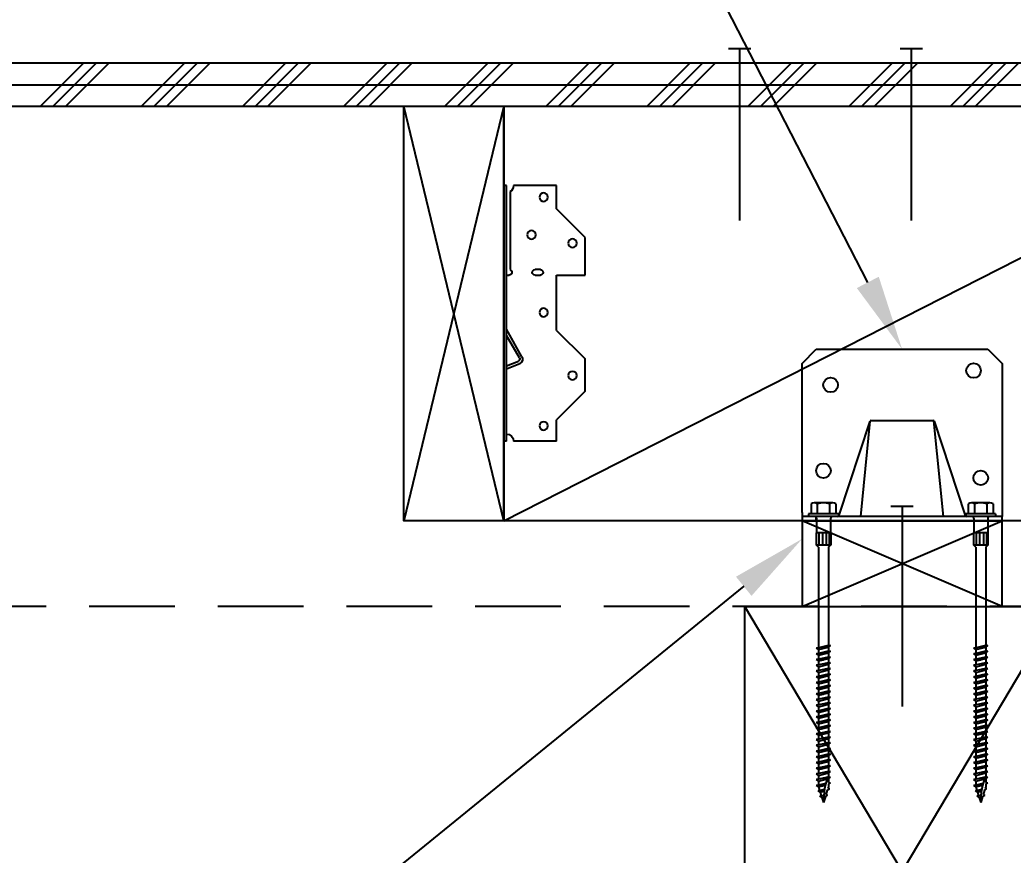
# Model space of a CAD drawing. Header units: inches. Extents: x -2661 to 42767, y -1222 to 9099.
# Drawn here: x -1118.01 to -1100.64, y 3758.13 to 3772.74 of the extents above; entities that cross this region are included whole.
import ezdxf
from ezdxf import colors
from ezdxf.entities.mleader import LeaderData, LeaderLine
from ezdxf.math import Vec2, Vec3

# ---------------------------------------------------------------- set-up
doc = ezdxf.new("R2010")
doc.units = ezdxf.units.IN
doc.header["$LTSCALE"] = 12
doc.header["$MEASUREMENT"] = 0
doc.linetypes.add('HIDDEN2', pattern=[0.1875, 0.125, -0.0625])
doc.layers.get('0').update_dxf_attribs({"linetype": 'CONTINUOUS'})
for name, color, linetype in [('S-ANNO-NOTE', 4, 'CONTINUOUS'), ('S-ARCH-FINISHES', 1, 'HIDDEN2'), ('S-FASTENERS', 2, 'CONTINUOUS'), ('S-NAIL', 2, 'CONTINUOUS'), ('S-SIMPSON', 2, 'CONTINUOUS'), ('S-WOOD', 3, 'CONTINUOUS')]:
    doc.layers.add(name, color=color, linetype=linetype)
doc.styles.add('Arial', font='arial.ttf', dxfattribs={"width": 0.85})

# ---------------------------------------------------------------- blocks, each defined once
blk = doc.blocks.new('*U1366')
at = {"color": 0}
blk.add_line((0, 7.25), (14.25, 0), dxfattribs=at)
blk.add_lwpolyline([(0, 7.25), (0, 0), (14.25, 0), (14.25, 7.25)], close=True)
blk = doc.blocks.new('*U1142')
blk.add_lwpolyline([(5.5, -9.25), (0, -9.25), (0, 0), (5.5, 0)], close=True)
at = {"layer": 'S-WOOD', "color": 2}
for p, q in [((5.5, -9.25), (0, 0)), ((5.5, 0), (0, -9.25))]:
    blk.add_line(p, q, dxfattribs=at)
blk = doc.blocks.new('*U1367')
blk.add_lwpolyline([(1.5, -3.5), (0, -3.5), (0, 0), (1.5, 0)], close=True)
at = {"layer": 'S-WOOD', "color": 2}
for p, q in [((1.5, -3.5), (0, 0)), ((1.5, 0), (0, -3.5))]:
    blk.add_line(p, q, dxfattribs=at)
blk = doc.blocks.new('*U233')
at = {"color": 3}
blk.add_line((0.195, 0.25), (-0.195, 0.25), dxfattribs=at)
blk.add_line((0, 0.25), (0, -3.25))
blk = doc.blocks.new('*U1370')
blk.add_lwpolyline([(1.75, -7.25), (0, -7.25), (0, 0), (1.75, 0)], close=True)
at = {"layer": 'S-WOOD', "color": 2}
for p, q in [((1.75, -7.25), (0, 0)), ((1.75, 0), (0, -7.25))]:
    blk.add_line(p, q, dxfattribs=at)
blk = doc.blocks.new('*U1292')
at = {"color": 3}
blk.add_line((0.195, 0.25), (-0.195, 0.25), dxfattribs=at)
blk.add_line((0, 0.25), (0, -2.75))
blk = doc.blocks.new('A$C9d562a99')
for p, q in [((-4.232, 3.169), (-3.982, 3.419)), ((-3.982, 3.419), (-0.982, 3.419)), ((-0.982, 3.419), (-0.732, 3.169)), ((-4.232, 0.566), (-4.232, 3.169)), ((-0.732, 3.169), (-0.732, 0.566)), ((-3.585, 0.515), (-3.042, 2.158)), ((-3.206, 0.492), (-3.038, 2.163)), ((-3.022, 2.172), (-1.94, 2.172)), ((-1.758, 0.492), (-1.926, 2.164)), ((-1.923, 2.159), (-1.377, 0.51)), ((-4.232, 0.566), (-4.232, 0.492)), ((-0.732, 0.566), (-0.732, 0.492)), ((-3.982, 0.492), (-4.232, 0.492)), ((-4.232, 0.492), (-4.232, 0.419)), ((-4.232, 0.419), (-3.982, 0.419)), ((-3.982, 0.419), (-3.982, 0.492)), ((-0.982, 0.492), (-3.982, 0.492)), ((-3.982, 0.419), (-0.982, 0.419)), ((-0.732, 0.492), (-0.982, 0.492)), ((-0.982, 0.492), (-0.982, 0.419)), ((-0.982, 0.419), (-0.732, 0.419)), ((-0.732, 0.419), (-0.732, 0.492))]:
    blk.add_line(p, q)
for centre in [(-1.232, 3.044), (-3.732, 2.794), (-3.857, 1.294), (-1.107, 1.169)]:
    blk.add_circle(centre, 0.128)
for centre, radius, start, end in [((-3.018, 2.145), 0.027, 98.1345, 151.6918), ((-1.946, 2.146), 0.027, 30.4983, 76.661), ((-3.627, 0.541), 0.0497, 280.3616, 327.9151), ((-1.338, 0.54), 0.0497, 218.3517, 254.9164)]:
    blk.add_arc(centre, radius, start, end)
blk = doc.blocks.new('SDS.25X5-f')
at = {"layer": 'S-SIMPSON'}
for p, q in [((-0.217, 0.224), (-0.217, 0.05)), ((0.162, 0.24), (-0.162, 0.24)), ((-0.108, 0.224), (-0.108, 0.05)), ((0.108, 0.224), (0.108, 0.05)), ((0.217, 0.224), (0.217, 0.05)), ((0.26, 0.05), (-0.26, 0.05)), ((-0.26, 0.05), (-0.26, 0)), ((0.26, 0), (-0.26, 0)), ((0.26, 0.05), (0.26, 0)), ((-0.126, -0.286), (-0.126, -0.5)), ((0.126, -0.286), (-0.126, -0.286)), ((-0.082, -0.286), (-0.082, -0.5)), ((-0.019, -0.286), (-0.019, -0.5)), ((0.049, -0.286), (0.049, -0.5)), ((0.102, -0.286), (0.102, -0.5)), ((0.126, -0.286), (0.126, -0.5)), ((0.128, -0.5), (-0.124, -0.5)), ((-0.087, -0.536), (-0.123, -0.5)), ((0.123, -0.5), (0.087, -0.536)), ((-0.087, -0.536), (-0.087, -2.291)), ((-0.087, -0.575), (-0.087, -2.291)), ((0.087, -0.532), (0.087, -2.25)), ((0.087, -0.532), (0.087, -2.25)), ((-0.087, -2.225), (-0.087, -2.291)), ((-0.087, -2.225), (-0.087, -2.291)), ((-0.087, -2.225), (-0.087, -2.291)), ((0.087, -2.182), (0.087, -2.25)), ((0.087, -2.182), (0.087, -2.25))]:
    blk.add_line(p, q, dxfattribs=at)
at = {"layer": 'S-SIMPSON', "color": 1}
for p, q in [((-0.123, -2.3), (0.087, -2.25)), ((-0.123, -2.3), (0.087, -2.25)), ((-0.123, -2.3), (0.087, -2.25)), ((0.123, -2.256), (-0.123, -2.3)), ((0.123, -2.256), (-0.123, -2.3)), ((0.123, -2.256), (-0.123, -2.3)), ((0.087, -2.25), (0.123, -2.256)), ((0.087, -2.25), (0.123, -2.256)), ((0.087, -2.25), (0.123, -2.256)), ((0.087, -2.282), (0.123, -2.256)), ((0.087, -2.282), (0.123, -2.256)), ((0.087, -2.282), (0.123, -2.256)), ((-0.087, -2.325), (-0.123, -2.3)), ((-0.087, -2.325), (-0.123, -2.3)), ((-0.087, -2.325), (-0.123, -2.3)), ((-0.123, -2.4), (0.087, -2.35)), ((-0.123, -2.4), (0.087, -2.35)), ((-0.123, -2.4), (0.087, -2.35)), ((-0.123, -2.4), (0.087, -2.35)), ((0.123, -2.356), (-0.123, -2.4)), ((0.123, -2.356), (-0.123, -2.4)), ((0.123, -2.356), (-0.123, -2.4)), ((0.123, -2.356), (-0.123, -2.4)), ((-0.087, -2.425), (-0.123, -2.4)), ((-0.087, -2.425), (-0.123, -2.4)), ((-0.087, -2.425), (-0.123, -2.4)), ((-0.087, -2.425), (-0.123, -2.4)), ((-0.087, -2.425), (-0.123, -2.4)), ((-0.087, -2.325), (0.087, -2.282)), ((-0.087, -2.325), (0.087, -2.282)), ((-0.087, -2.325), (0.087, -2.282)), ((-0.087, -2.325), (-0.087, -2.391)), ((-0.087, -2.325), (-0.087, -2.391)), ((-0.087, -2.325), (-0.087, -2.391)), ((-0.087, -2.325), (-0.087, -2.391)), ((-0.087, -2.325), (-0.087, -2.391)), ((-0.087, -2.325), (-0.087, -2.391)), ((-0.087, -2.425), (0.087, -2.382)), ((-0.087, -2.425), (0.087, -2.382)), ((-0.087, -2.425), (0.087, -2.382)), ((-0.087, -2.425), (0.087, -2.382)), ((-0.087, -2.425), (0, -2.403)), ((-0.087, -2.425), (-0.087, -2.491)), ((-0.087, -2.425), (-0.087, -2.491)), ((-0.087, -2.425), (-0.087, -2.491)), ((-0.087, -2.425), (-0.087, -2.491)), ((-0.087, -2.425), (-0.087, -2.491)), ((-0.087, -2.425), (-0.087, -2.491)), ((-0.087, -2.425), (-0.087, -2.491)), ((-0.087, -2.425), (-0.087, -2.491)), ((-0.087, -2.425), (-0.087, -2.491)), ((-0.087, -2.425), (-0.087, -2.491)), ((-0.087, -2.425), (-0.087, -2.491)), ((-0.087, -2.425), (-0.087, -2.491)), ((0.087, -2.282), (0.087, -2.35)), ((0.087, -2.282), (0.087, -2.35)), ((0.087, -2.282), (0.087, -2.35)), ((0.087, -2.282), (0.087, -2.35)), ((0.087, -2.282), (0.087, -2.35)), ((0.087, -2.282), (0.087, -2.35)), ((0.087, -2.35), (0.123, -2.356)), ((0.087, -2.35), (0.123, -2.356)), ((0.087, -2.35), (0.123, -2.356)), ((0.087, -2.35), (0.123, -2.356)), ((0.087, -2.382), (0.123, -2.356)), ((0.087, -2.382), (0.123, -2.356)), ((0.087, -2.382), (0.123, -2.356)), ((0.087, -2.382), (0.123, -2.356)), ((0.087, -2.382), (0.087, -2.45)), ((0.087, -2.382), (0.087, -2.45)), ((0.087, -2.382), (0.087, -2.45)), ((0.087, -2.382), (0.087, -2.45)), ((0.087, -2.382), (0.087, -2.45)), ((0.087, -2.382), (0.087, -2.45)), ((0.087, -2.382), (0.087, -2.45)), ((0.087, -2.382), (0.087, -2.45)), ((0.087, -2.382), (0.087, -2.45)), ((0.087, -2.382), (0.087, -2.45)), ((-0.123, -2.5), (0.087, -2.45)), ((-0.123, -2.5), (0.087, -2.45)), ((-0.123, -2.5), (0.087, -2.45)), ((-0.123, -2.5), (0.087, -2.45)), ((-0.123, -2.5), (0.087, -2.45)), ((-0.123, -2.5), (0.087, -2.45)), ((-0.123, -2.5), (0.087, -2.45)), ((-0.123, -2.5), (0.087, -2.45)), ((0.123, -2.456), (-0.123, -2.5)), ((0.123, -2.456), (-0.123, -2.5)), ((0.123, -2.456), (-0.123, -2.5)), ((0.123, -2.456), (-0.123, -2.5)), ((0.123, -2.456), (-0.123, -2.5)), ((0.123, -2.456), (-0.123, -2.5)), ((0.123, -2.456), (-0.123, -2.5)), ((0.123, -2.456), (-0.123, -2.5)), ((0.123, -2.456), (-0.123, -2.5)), ((-0.087, -2.525), (-0.123, -2.5)), ((-0.087, -2.525), (-0.123, -2.5)), ((-0.087, -2.525), (-0.123, -2.5)), ((-0.087, -2.525), (-0.123, -2.5)), ((-0.087, -2.525), (-0.123, -2.5)), ((-0.087, -2.525), (-0.123, -2.5)), ((-0.087, -2.525), (-0.123, -2.5)), ((-0.087, -2.525), (-0.123, -2.5)), ((-0.087, -2.525), (-0.123, -2.5)), ((-0.087, -2.525), (-0.123, -2.5)), ((-0.087, -2.525), (-0.123, -2.5)), ((-0.087, -2.525), (-0.123, -2.5)), ((-0.087, -2.525), (-0.123, -2.5)), ((-0.123, -2.6), (0.087, -2.55)), ((-0.123, -2.6), (0.087, -2.55)), ((-0.123, -2.6), (0.087, -2.55)), ((-0.123, -2.6), (0.087, -2.55)), ((-0.123, -2.6), (0.087, -2.55)), ((-0.123, -2.6), (0.087, -2.55)), ((-0.123, -2.6), (0.087, -2.55)), ((-0.123, -2.6), (0.087, -2.55)), ((-0.123, -2.6), (0.087, -2.55)), ((0.123, -2.556), (-0.123, -2.6)), ((0.123, -2.556), (-0.123, -2.6)), ((0.123, -2.556), (-0.123, -2.6)), ((0.123, -2.556), (-0.123, -2.6)), ((0.123, -2.556), (-0.123, -2.6)), ((0.123, -2.556), (-0.123, -2.6)), ((0.123, -2.556), (-0.123, -2.6)), ((0.123, -2.556), (-0.123, -2.6)), ((0.123, -2.556), (-0.123, -2.6)), ((-0.087, -2.625), (-0.123, -2.6)), ((-0.087, -2.625), (-0.123, -2.6)), ((-0.087, -2.625), (-0.123, -2.6)), ((-0.087, -2.625), (-0.123, -2.6)), ((-0.087, -2.625), (-0.123, -2.6)), ((-0.087, -2.625), (-0.123, -2.6)), ((-0.087, -2.625), (-0.123, -2.6)), ((-0.087, -2.625), (-0.123, -2.6)), ((-0.087, -2.625), (-0.123, -2.6)), ((-0.087, -2.491), (0.087, -2.45)), ((-0.087, -2.525), (0.087, -2.482)), ((-0.087, -2.525), (0.087, -2.482)), ((-0.087, -2.525), (0.087, -2.482)), ((-0.087, -2.525), (0.087, -2.482)), ((-0.087, -2.525), (0.087, -2.482)), ((-0.087, -2.525), (0.087, -2.482)), ((-0.087, -2.525), (0.087, -2.482)), ((-0.087, -2.525), (0.087, -2.482)), ((-0.087, -2.525), (0.087, -2.482)), ((-0.087, -2.525), (0.013, -2.5)), ((-0.087, -2.525), (0.013, -2.5)), ((-0.087, -2.525), (0.013, -2.5)), ((-0.087, -2.525), (0, -2.503)), ((-0.087, -2.525), (-0.087, -2.591)), ((-0.087, -2.525), (-0.087, -2.591)), ((-0.087, -2.525), (-0.087, -2.591)), ((-0.087, -2.525), (-0.087, -2.591)), ((-0.087, -2.525), (-0.087, -2.591)), ((-0.087, -2.525), (-0.087, -2.591)), ((-0.087, -2.525), (-0.087, -2.591)), ((-0.087, -2.525), (-0.087, -2.591)), ((-0.087, -2.525), (-0.087, -2.591)), ((-0.087, -2.525), (-0.087, -2.591)), ((-0.087, -2.525), (-0.087, -2.591)), ((-0.087, -2.625), (0.087, -2.582)), ((-0.087, -2.625), (0.087, -2.582)), ((-0.087, -2.625), (0.087, -2.582)), ((-0.087, -2.625), (0.087, -2.582)), ((-0.087, -2.625), (0.087, -2.582)), ((-0.087, -2.625), (0.087, -2.582)), ((-0.087, -2.625), (0.087, -2.582)), ((-0.087, -2.625), (0.087, -2.582)), ((-0.087, -2.625), (0.087, -2.582)), ((0.087, -2.45), (0.123, -2.456)), ((0.087, -2.45), (0.123, -2.456)), ((0.087, -2.45), (0.123, -2.456)), ((0.087, -2.45), (0.123, -2.456)), ((0.087, -2.45), (0.123, -2.456)), ((0.087, -2.45), (0.123, -2.456)), ((0.087, -2.45), (0.123, -2.456)), ((0.087, -2.45), (0.123, -2.456)), ((0.087, -2.45), (0.123, -2.456)), ((0.087, -2.482), (0.123, -2.456)), ((0.087, -2.482), (0.123, -2.456)), ((0.087, -2.482), (0.123, -2.456)), ((0.087, -2.482), (0.123, -2.456)), ((0.087, -2.482), (0.123, -2.456)), ((0.087, -2.482), (0.123, -2.456)), ((0.087, -2.482), (0.123, -2.456)), ((0.087, -2.482), (0.123, -2.456)), ((0.087, -2.482), (0.123, -2.456)), ((0.087, -2.482), (0.087, -2.55)), ((0.087, -2.482), (0.087, -2.55)), ((0.087, -2.482), (0.087, -2.55)), ((0.087, -2.482), (0.087, -2.55)), ((0.087, -2.482), (0.087, -2.55)), ((0.087, -2.482), (0.087, -2.55)), ((0.087, -2.482), (0.087, -2.55)), ((0.087, -2.482), (0.087, -2.55)), ((0.087, -2.482), (0.087, -2.55)), ((0.087, -2.482), (0.087, -2.55)), ((0.087, -2.482), (0.087, -2.55)), ((0.087, -2.482), (0.087, -2.55)), ((0.087, -2.482), (0.087, -2.55)), ((0.087, -2.55), (0.123, -2.556)), ((0.087, -2.55), (0.123, -2.556)), ((0.087, -2.55), (0.123, -2.556)), ((0.087, -2.55), (0.123, -2.556)), ((0.087, -2.55), (0.123, -2.556)), ((0.087, -2.55), (0.123, -2.556)), ((0.087, -2.55), (0.123, -2.556)), ((0.087, -2.55), (0.123, -2.556)), ((0.087, -2.55), (0.123, -2.556)), ((0.087, -2.582), (0.123, -2.556)), ((0.087, -2.582), (0.123, -2.556)), ((0.087, -2.582), (0.123, -2.556)), ((0.087, -2.582), (0.123, -2.556)), ((0.087, -2.582), (0.123, -2.556)), ((0.087, -2.582), (0.123, -2.556)), ((0.087, -2.582), (0.123, -2.556)), ((0.087, -2.582), (0.123, -2.556)), ((0.087, -2.582), (0.123, -2.556)), ((0.087, -2.582), (0.087, -2.65)), ((0.087, -2.582), (0.087, -2.65)), ((0.087, -2.582), (0.087, -2.65)), ((0.087, -2.582), (0.087, -2.65)), ((0.087, -2.582), (0.087, -2.65)), ((0.087, -2.582), (0.087, -2.65)), ((0.087, -2.582), (0.087, -2.65)), ((0.087, -2.582), (0.087, -2.65)), ((0.087, -2.582), (0.087, -2.65)), ((0.087, -2.582), (0.087, -2.65)), ((0.087, -2.582), (0.087, -2.65)), ((-0.123, -2.7), (0.087, -2.65)), ((-0.123, -2.7), (0.087, -2.65)), ((-0.123, -2.7), (0.087, -2.65)), ((-0.123, -2.7), (0.087, -2.65)), ((-0.123, -2.7), (0.087, -2.65)), ((-0.123, -2.7), (0.087, -2.65)), ((-0.123, -2.7), (0.087, -2.65)), ((-0.123, -2.7), (0.087, -2.65)), ((-0.123, -2.7), (0.087, -2.65)), ((-0.123, -2.7), (0.087, -2.65)), ((-0.123, -2.7), (0.087, -2.65)), ((0.123, -2.656), (-0.123, -2.7)), ((0.123, -2.656), (-0.123, -2.7)), ((0.123, -2.656), (-0.123, -2.7)), ((0.123, -2.656), (-0.123, -2.7)), ((0.123, -2.656), (-0.123, -2.7)), ((0.123, -2.656), (-0.123, -2.7)), ((0.123, -2.656), (-0.123, -2.7)), ((0.123, -2.656), (-0.123, -2.7)), ((0.123, -2.656), (-0.123, -2.7)), ((0.123, -2.656), (-0.123, -2.7)), ((0.123, -2.656), (-0.123, -2.7)), ((-0.087, -2.725), (-0.123, -2.7)), ((-0.087, -2.725), (-0.123, -2.7)), ((-0.087, -2.725), (-0.123, -2.7)), ((-0.087, -2.725), (-0.123, -2.7)), ((-0.087, -2.725), (-0.123, -2.7)), ((-0.087, -2.725), (-0.123, -2.7)), ((-0.087, -2.725), (-0.123, -2.7)), ((-0.087, -2.725), (-0.123, -2.7)), ((-0.087, -2.725), (-0.123, -2.7)), ((-0.087, -2.725), (-0.123, -2.7)), ((-0.087, -2.725), (-0.123, -2.7)), ((-0.087, -2.725), (-0.123, -2.7)), ((-0.087, -2.725), (-0.123, -2.7)), ((-0.123, -2.8), (0.087, -2.75)), ((-0.123, -2.8), (0.087, -2.75)), ((-0.123, -2.8), (0.087, -2.75)), ((-0.123, -2.8), (0.087, -2.75)), ((-0.123, -2.8), (0.087, -2.75)), ((-0.123, -2.8), (0.087, -2.75)), ((-0.123, -2.8), (0.087, -2.75)), ((-0.123, -2.8), (0.087, -2.75)), ((0.123, -2.756), (-0.123, -2.8)), ((0.123, -2.756), (-0.123, -2.8)), ((0.123, -2.756), (-0.123, -2.8)), ((0.123, -2.756), (-0.123, -2.8)), ((0.123, -2.756), (-0.123, -2.8)), ((0.123, -2.756), (-0.123, -2.8)), ((0.123, -2.756), (-0.123, -2.8)), ((0.123, -2.756), (-0.123, -2.8)), ((0.123, -2.756), (-0.123, -2.8)), ((-0.087, -2.625), (-0.087, -2.691)), ((-0.087, -2.625), (-0.087, -2.691)), ((-0.087, -2.625), (-0.087, -2.691)), ((-0.087, -2.625), (-0.087, -2.691)), ((-0.087, -2.625), (-0.087, -2.691)), ((-0.087, -2.625), (-0.087, -2.691)), ((-0.087, -2.625), (-0.087, -2.691)), ((-0.087, -2.625), (-0.087, -2.691)), ((-0.087, -2.625), (-0.087, -2.691)), ((-0.087, -2.625), (-0.087, -2.691)), ((-0.087, -2.625), (-0.087, -2.691)), ((-0.087, -2.725), (0.087, -2.682)), ((-0.087, -2.725), (0.087, -2.682)), ((-0.087, -2.725), (0.087, -2.682)), ((-0.087, -2.725), (0.087, -2.682)), ((-0.087, -2.725), (0.087, -2.682)), ((-0.087, -2.725), (0.087, -2.682)), ((-0.087, -2.725), (0.087, -2.682)), ((-0.087, -2.725), (0.087, -2.682)), ((-0.087, -2.725), (0.087, -2.682)), ((-0.087, -2.725), (0.087, -2.682)), ((-0.087, -2.725), (0.087, -2.682)), ((-0.087, -2.725), (0, -2.703)), ((-0.087, -2.725), (0, -2.703)), ((-0.087, -2.725), (-0.087, -2.791)), ((-0.087, -2.725), (-0.087, -2.791)), ((-0.087, -2.725), (-0.087, -2.791)), ((-0.087, -2.725), (-0.087, -2.791)), ((-0.087, -2.725), (-0.087, -2.791)), ((-0.087, -2.725), (-0.087, -2.791)), ((-0.087, -2.725), (-0.087, -2.791)), ((-0.087, -2.725), (-0.087, -2.791)), ((-0.087, -2.725), (-0.087, -2.791)), ((-0.087, -2.725), (-0.087, -2.791)), ((-0.087, -2.791), (0.087, -2.75)), ((0.087, -2.65), (0.123, -2.656)), ((0.087, -2.65), (0.123, -2.656)), ((0.087, -2.65), (0.123, -2.656)), ((0.087, -2.65), (0.123, -2.656)), ((0.087, -2.65), (0.123, -2.656)), ((0.087, -2.65), (0.123, -2.656)), ((0.087, -2.65), (0.123, -2.656)), ((0.087, -2.65), (0.123, -2.656)), ((0.087, -2.65), (0.123, -2.656)), ((0.087, -2.65), (0.123, -2.656)), ((0.087, -2.65), (0.123, -2.656)), ((0.087, -2.682), (0.123, -2.656)), ((0.087, -2.682), (0.123, -2.656)), ((0.087, -2.682), (0.123, -2.656)), ((0.087, -2.682), (0.123, -2.656)), ((0.087, -2.682), (0.123, -2.656)), ((0.087, -2.682), (0.123, -2.656)), ((0.087, -2.682), (0.123, -2.656)), ((0.087, -2.682), (0.123, -2.656)), ((0.087, -2.682), (0.123, -2.656)), ((0.087, -2.682), (0.123, -2.656)), ((0.087, -2.682), (0.123, -2.656)), ((0.087, -2.682), (0.087, -2.75)), ((0.087, -2.682), (0.087, -2.75)), ((0.087, -2.682), (0.087, -2.75)), ((0.087, -2.682), (0.087, -2.75)), ((0.087, -2.682), (0.087, -2.75)), ((0.087, -2.682), (0.087, -2.75)), ((0.087, -2.682), (0.087, -2.75)), ((0.087, -2.682), (0.087, -2.75)), ((0.087, -2.75), (0.123, -2.756)), ((0.087, -2.75), (0.123, -2.756)), ((0.087, -2.75), (0.123, -2.756)), ((0.087, -2.75), (0.123, -2.756)), ((0.087, -2.75), (0.123, -2.756)), ((0.087, -2.75), (0.123, -2.756)), ((0.087, -2.75), (0.123, -2.756)), ((0.087, -2.75), (0.123, -2.756)), ((0.087, -2.75), (0.123, -2.756)), ((0.087, -2.782), (0.123, -2.756)), ((0.087, -2.782), (0.123, -2.756)), ((0.087, -2.782), (0.123, -2.756)), ((0.087, -2.782), (0.123, -2.756)), ((0.087, -2.782), (0.123, -2.756)), ((0.087, -2.782), (0.123, -2.756)), ((0.087, -2.782), (0.123, -2.756)), ((0.087, -2.782), (0.123, -2.756)), ((0.087, -2.782), (0.123, -2.756)), ((-0.087, -2.825), (-0.123, -2.8)), ((-0.087, -2.825), (-0.123, -2.8)), ((-0.087, -2.825), (-0.123, -2.8)), ((-0.087, -2.825), (-0.123, -2.8)), ((-0.087, -2.825), (-0.123, -2.8)), ((-0.087, -2.825), (-0.123, -2.8)), ((-0.087, -2.825), (-0.123, -2.8)), ((-0.087, -2.825), (-0.123, -2.8)), ((-0.087, -2.825), (-0.123, -2.8)), ((-0.087, -2.825), (-0.123, -2.8)), ((-0.123, -2.9), (0.087, -2.85)), ((-0.123, -2.9), (0.087, -2.85)), ((-0.123, -2.9), (0.087, -2.85)), ((-0.123, -2.9), (0.087, -2.85)), ((-0.123, -2.9), (0.087, -2.85)), ((-0.123, -2.9), (0.087, -2.85)), ((0.123, -2.856), (-0.123, -2.9)), ((0.123, -2.856), (-0.123, -2.9)), ((0.123, -2.856), (-0.123, -2.9)), ((0.123, -2.856), (-0.123, -2.9)), ((0.123, -2.856), (-0.123, -2.9)), ((0.123, -2.856), (-0.123, -2.9)), ((-0.087, -2.925), (-0.123, -2.9)), ((-0.087, -2.925), (-0.123, -2.9)), ((-0.087, -2.925), (-0.123, -2.9)), ((-0.087, -2.925), (-0.123, -2.9)), ((-0.087, -2.925), (-0.123, -2.9)), ((-0.087, -2.925), (-0.123, -2.9)), ((-0.123, -3), (0.087, -2.95)), ((-0.123, -3), (0.087, -2.95)), ((-0.123, -3), (0.087, -2.95)), ((-0.123, -3), (0.087, -2.95)), ((-0.123, -3), (0.087, -2.95)), ((-0.123, -3), (0.087, -2.95)), ((-0.123, -3), (0.087, -2.95)), ((-0.087, -2.825), (0.087, -2.782)), ((-0.087, -2.825), (0.087, -2.782)), ((-0.087, -2.825), (0.087, -2.782)), ((-0.087, -2.825), (0.087, -2.782)), ((-0.087, -2.825), (0.087, -2.782)), ((-0.087, -2.825), (0.087, -2.782)), ((-0.087, -2.825), (0.087, -2.782)), ((-0.087, -2.825), (0.087, -2.782)), ((-0.087, -2.825), (0.087, -2.782)), ((-0.087, -2.825), (0, -2.803)), ((-0.087, -2.825), (-0.087, -2.891)), ((-0.087, -2.825), (-0.087, -2.891)), ((-0.087, -2.825), (-0.087, -2.891)), ((-0.087, -2.825), (-0.087, -2.891)), ((-0.087, -2.825), (-0.087, -2.891)), ((-0.087, -2.825), (-0.087, -2.891)), ((-0.087, -2.825), (-0.087, -2.891)), ((-0.087, -2.825), (-0.087, -2.891)), ((-0.087, -2.925), (0.087, -2.882)), ((-0.087, -2.925), (0.087, -2.882)), ((-0.087, -2.925), (0.087, -2.882)), ((-0.087, -2.925), (0.087, -2.882)), ((-0.087, -2.925), (0.087, -2.882)), ((-0.087, -2.925), (0.087, -2.882)), ((-0.087, -2.925), (-0.087, -2.991)), ((-0.087, -2.925), (-0.087, -2.991)), ((-0.087, -2.925), (-0.087, -2.991)), ((-0.087, -2.925), (-0.087, -2.991)), ((-0.087, -2.925), (-0.087, -2.991)), ((-0.087, -2.925), (-0.087, -2.991)), ((-0.087, -2.925), (-0.087, -2.991)), ((0.087, -2.782), (0.087, -2.85)), ((0.087, -2.782), (0.087, -2.85)), ((0.087, -2.782), (0.087, -2.85)), ((0.087, -2.782), (0.087, -2.85)), ((0.087, -2.782), (0.087, -2.85)), ((0.087, -2.782), (0.087, -2.85)), ((0.087, -2.782), (0.087, -2.85)), ((0.087, -2.782), (0.087, -2.85)), ((0.087, -2.782), (0.087, -2.85)), ((0.087, -2.85), (0.123, -2.856)), ((0.087, -2.85), (0.123, -2.856)), ((0.087, -2.85), (0.123, -2.856)), ((0.087, -2.85), (0.123, -2.856)), ((0.087, -2.85), (0.123, -2.856)), ((0.087, -2.85), (0.123, -2.856)), ((0.087, -2.882), (0.123, -2.856)), ((0.087, -2.882), (0.123, -2.856)), ((0.087, -2.882), (0.123, -2.856)), ((0.087, -2.882), (0.123, -2.856)), ((0.087, -2.882), (0.123, -2.856)), ((0.087, -2.882), (0.123, -2.856)), ((0.087, -2.882), (0.087, -2.95)), ((0.087, -2.882), (0.087, -2.95)), ((0.087, -2.882), (0.087, -2.95)), ((0.087, -2.882), (0.087, -2.95)), ((0.087, -2.882), (0.087, -2.95)), ((0.087, -2.882), (0.087, -2.95)), ((0.087, -2.882), (0.087, -2.95)), ((0.087, -2.95), (0.123, -2.956)), ((0.087, -2.95), (0.123, -2.956)), ((0.087, -2.95), (0.123, -2.956)), ((0.087, -2.95), (0.123, -2.956)), ((0.087, -2.95), (0.123, -2.956)), ((0.087, -2.95), (0.123, -2.956)), ((0.087, -2.95), (0.123, -2.956)), ((0.123, -2.956), (-0.123, -3)), ((0.123, -2.956), (-0.123, -3)), ((0.123, -2.956), (-0.123, -3)), ((0.123, -2.956), (-0.123, -3)), ((0.123, -2.956), (-0.123, -3)), ((0.123, -2.956), (-0.123, -3)), ((0.123, -2.956), (-0.123, -3)), ((-0.087, -3.025), (-0.123, -3)), ((-0.087, -3.025), (-0.123, -3)), ((-0.087, -3.025), (-0.123, -3)), ((-0.087, -3.025), (-0.123, -3)), ((-0.087, -3.025), (-0.123, -3)), ((-0.087, -3.025), (-0.123, -3)), ((-0.087, -3.025), (-0.123, -3)), ((-0.087, -3.025), (-0.123, -3)), ((-0.123, -3.1), (0.087, -3.05)), ((-0.123, -3.1), (0.087, -3.05)), ((-0.123, -3.1), (0.087, -3.05)), ((-0.123, -3.1), (0.087, -3.05)), ((-0.123, -3.1), (0.087, -3.05)), ((-0.123, -3.1), (0.087, -3.05)), ((0.123, -3.056), (-0.123, -3.1)), ((0.123, -3.056), (-0.123, -3.1)), ((0.123, -3.056), (-0.123, -3.1)), ((0.123, -3.056), (-0.123, -3.1)), ((0.123, -3.056), (-0.123, -3.1)), ((0.123, -3.056), (-0.123, -3.1)), ((-0.087, -3.125), (-0.123, -3.1)), ((-0.087, -3.125), (-0.123, -3.1)), ((-0.087, -3.125), (-0.123, -3.1)), ((-0.087, -3.125), (-0.123, -3.1)), ((-0.087, -3.125), (-0.123, -3.1)), ((-0.087, -3.125), (-0.123, -3.1)), ((-0.087, -3.125), (-0.123, -3.1)), ((-0.087, -3.025), (0.087, -2.982)), ((-0.087, -3.025), (0.087, -2.982)), ((-0.087, -3.025), (0.087, -2.982)), ((-0.087, -3.025), (0.087, -2.982)), ((-0.087, -3.025), (0.087, -2.982)), ((-0.087, -3.025), (0.087, -2.982)), ((-0.087, -3.025), (0.087, -2.982)), ((-0.087, -3.025), (0, -3.003)), ((-0.087, -3.025), (-0.087, -3.091)), ((-0.087, -3.025), (-0.087, -3.091)), ((-0.087, -3.025), (-0.087, -3.091)), ((-0.087, -3.025), (-0.087, -3.091)), ((-0.087, -3.025), (-0.087, -3.091)), ((-0.087, -3.025), (-0.087, -3.091)), ((-0.087, -3.025), (-0.087, -3.091)), ((-0.087, -3.025), (-0.087, -3.091)), ((-0.087, -3.125), (0.087, -3.082)), ((-0.087, -3.125), (0.087, -3.082)), ((-0.087, -3.125), (0.087, -3.082)), ((-0.087, -3.125), (0.087, -3.082)), ((-0.087, -3.125), (0.087, -3.082)), ((-0.087, -3.125), (0.087, -3.082)), ((-0.087, -3.125), (0, -3.103)), ((-0.087, -3.125), (-0.087, -3.191)), ((-0.087, -3.125), (-0.087, -3.191)), ((-0.087, -3.125), (-0.087, -3.191)), ((-0.087, -3.125), (-0.087, -3.191)), ((-0.087, -3.125), (-0.087, -3.191)), ((-0.087, -3.125), (-0.087, -3.191)), ((-0.087, -3.125), (-0.087, -3.191)), ((0.087, -2.982), (0.123, -2.956)), ((0.087, -2.982), (0.123, -2.956)), ((0.087, -2.982), (0.123, -2.956)), ((0.087, -2.982), (0.123, -2.956)), ((0.087, -2.982), (0.123, -2.956)), ((0.087, -2.982), (0.123, -2.956)), ((0.087, -2.982), (0.123, -2.956)), ((0.087, -2.982), (0.087, -3.05)), ((0.087, -2.982), (0.087, -3.05)), ((0.087, -2.982), (0.087, -3.05)), ((0.087, -2.982), (0.087, -3.05)), ((0.087, -2.982), (0.087, -3.05)), ((0.087, -2.982), (0.087, -3.05)), ((0.087, -2.982), (0.087, -3.05)), ((0.087, -2.982), (0.087, -3.05)), ((0.087, -2.982), (0.087, -3.05)), ((0.087, -2.982), (0.087, -3.05)), ((0.087, -2.982), (0.087, -3.05)), ((0.087, -2.982), (0.087, -3.05)), ((0.087, -2.982), (0.087, -3.05)), ((0.087, -2.982), (0.087, -3.05)), ((0.087, -3.05), (0.123, -3.056)), ((0.087, -3.05), (0.123, -3.056)), ((0.087, -3.05), (0.123, -3.056)), ((0.087, -3.05), (0.123, -3.056)), ((0.087, -3.05), (0.123, -3.056)), ((0.087, -3.05), (0.123, -3.056)), ((0.087, -3.082), (0.123, -3.056)), ((0.087, -3.082), (0.123, -3.056)), ((0.087, -3.082), (0.123, -3.056)), ((0.087, -3.082), (0.123, -3.056)), ((0.087, -3.082), (0.123, -3.056)), ((0.087, -3.082), (0.123, -3.056)), ((0.087, -3.082), (0.087, -3.15)), ((0.087, -3.082), (0.087, -3.15)), ((0.087, -3.082), (0.087, -3.15)), ((0.087, -3.082), (0.087, -3.15)), ((0.087, -3.082), (0.087, -3.15)), ((0.087, -3.082), (0.087, -3.15)), ((0.087, -3.082), (0.087, -3.15)), ((-0.123, -3.2), (0.087, -3.15)), ((-0.123, -3.2), (0.087, -3.15)), ((-0.123, -3.2), (0.087, -3.15)), ((0.123, -3.156), (-0.123, -3.2)), ((0.123, -3.156), (-0.123, -3.2)), ((0.123, -3.156), (-0.123, -3.2)), ((-0.087, -3.225), (-0.123, -3.2)), ((-0.087, -3.225), (-0.123, -3.2)), ((-0.087, -3.225), (-0.123, -3.2)), ((-0.123, -3.3), (0.087, -3.25)), ((-0.123, -3.3), (0.087, -3.25)), ((-0.123, -3.3), (0.087, -3.25)), ((0.123, -3.256), (-0.123, -3.3)), ((0.123, -3.256), (-0.123, -3.3)), ((0.123, -3.256), (-0.123, -3.3)), ((-0.087, -3.325), (-0.123, -3.3)), ((-0.087, -3.325), (-0.123, -3.3)), ((-0.087, -3.325), (-0.123, -3.3)), ((-0.087, -3.225), (0.087, -3.182)), ((-0.087, -3.225), (0.087, -3.182)), ((-0.087, -3.225), (0.087, -3.182)), ((-0.087, -3.225), (-0.087, -3.291)), ((-0.087, -3.225), (-0.087, -3.291)), ((-0.087, -3.225), (-0.087, -3.291)), ((-0.087, -3.225), (-0.087, -3.291)), ((-0.087, -3.225), (-0.087, -3.291)), ((-0.087, -3.325), (0.087, -3.282)), ((-0.087, -3.325), (0.087, -3.282)), ((-0.087, -3.325), (0.087, -3.282)), ((0.087, -3.15), (0.123, -3.156)), ((0.087, -3.15), (0.123, -3.156)), ((0.087, -3.15), (0.123, -3.156)), ((0.087, -3.182), (0.123, -3.156)), ((0.087, -3.182), (0.123, -3.156)), ((0.087, -3.182), (0.123, -3.156)), ((0.087, -3.182), (0.087, -3.25)), ((0.087, -3.182), (0.087, -3.25)), ((0.087, -3.182), (0.087, -3.25)), ((0.087, -3.182), (0.087, -3.25)), ((0.087, -3.182), (0.087, -3.25)), ((0.087, -3.25), (0.123, -3.256)), ((0.087, -3.25), (0.123, -3.256)), ((0.087, -3.25), (0.123, -3.256)), ((0.087, -3.282), (0.123, -3.256)), ((0.087, -3.282), (0.123, -3.256)), ((0.087, -3.282), (0.123, -3.256)), ((0.087, -3.282), (0.087, -3.35)), ((0.087, -3.282), (0.087, -3.35)), ((0.087, -3.282), (0.087, -3.35)), ((0.087, -3.282), (0.087, -3.35)), ((0.087, -3.282), (0.087, -3.35)), ((0.087, -3.282), (0.087, -3.35)), ((0.087, -3.282), (0.087, -3.35)), ((0.087, -3.282), (0.087, -3.35)), ((-0.123, -3.4), (0.087, -3.35)), ((-0.123, -3.4), (0.087, -3.35)), ((-0.123, -3.4), (0.087, -3.35)), ((-0.123, -3.4), (0.087, -3.35)), ((0.123, -3.356), (-0.123, -3.4)), ((0.123, -3.356), (-0.123, -3.4)), ((0.123, -3.356), (-0.123, -3.4)), ((0.123, -3.356), (-0.123, -3.4)), ((-0.087, -3.425), (-0.123, -3.4)), ((-0.087, -3.425), (-0.123, -3.4)), ((-0.087, -3.425), (-0.123, -3.4)), ((-0.087, -3.425), (-0.123, -3.4)), ((-0.123, -3.5), (0.087, -3.45)), ((-0.123, -3.5), (0.087, -3.45)), ((-0.123, -3.5), (0.087, -3.45)), ((-0.123, -3.5), (0.087, -3.45)), ((0.123, -3.456), (-0.123, -3.5)), ((0.123, -3.456), (-0.123, -3.5)), ((0.123, -3.456), (-0.123, -3.5)), ((0.123, -3.456), (-0.123, -3.5)), ((-0.087, -3.325), (-0.087, -3.391)), ((-0.087, -3.325), (-0.087, -3.391)), ((-0.087, -3.325), (-0.087, -3.391)), ((-0.087, -3.325), (-0.087, -3.391)), ((-0.087, -3.325), (-0.087, -3.391)), ((-0.087, -3.325), (-0.087, -3.391)), ((-0.087, -3.325), (-0.087, -3.391)), ((-0.087, -3.325), (-0.087, -3.391)), ((-0.087, -3.425), (0.087, -3.382)), ((-0.087, -3.425), (0.087, -3.382)), ((-0.087, -3.425), (0.087, -3.382)), ((-0.087, -3.425), (0.087, -3.382)), ((-0.087, -3.425), (-0.087, -3.491)), ((-0.087, -3.425), (-0.087, -3.491)), ((-0.087, -3.425), (-0.087, -3.491)), ((-0.087, -3.425), (-0.087, -3.491)), ((-0.087, -3.425), (-0.087, -3.491)), ((-0.087, -3.425), (-0.087, -3.491)), ((0.087, -3.35), (0.123, -3.356)), ((0.087, -3.35), (0.123, -3.356)), ((0.087, -3.35), (0.123, -3.356)), ((0.087, -3.35), (0.123, -3.356)), ((0.087, -3.382), (0.123, -3.356)), ((0.087, -3.382), (0.123, -3.356)), ((0.087, -3.382), (0.123, -3.356)), ((0.087, -3.382), (0.123, -3.356)), ((0.087, -3.382), (0.087, -3.45)), ((0.087, -3.382), (0.087, -3.45)), ((0.087, -3.382), (0.087, -3.45)), ((0.087, -3.382), (0.087, -3.45)), ((0.087, -3.382), (0.087, -3.45)), ((0.087, -3.382), (0.087, -3.45)), ((0.087, -3.45), (0.123, -3.456)), ((0.087, -3.45), (0.123, -3.456)), ((0.087, -3.45), (0.123, -3.456)), ((0.087, -3.45), (0.123, -3.456)), ((0.087, -3.482), (0.123, -3.456)), ((0.087, -3.482), (0.123, -3.456)), ((0.087, -3.482), (0.123, -3.456)), ((0.087, -3.482), (0.123, -3.456)), ((-0.087, -3.525), (-0.123, -3.5)), ((-0.087, -3.525), (-0.123, -3.5)), ((-0.087, -3.525), (-0.123, -3.5)), ((-0.087, -3.525), (-0.123, -3.5)), ((-0.087, -3.525), (-0.123, -3.5)), ((-0.123, -3.6), (0.087, -3.55)), ((-0.123, -3.6), (0.087, -3.55)), ((-0.123, -3.6), (0.087, -3.55)), ((-0.123, -3.6), (0.087, -3.55)), ((0.123, -3.556), (-0.123, -3.6)), ((0.123, -3.556), (-0.123, -3.6)), ((0.123, -3.556), (-0.123, -3.6)), ((0.123, -3.556), (-0.123, -3.6)), ((-0.087, -3.625), (-0.123, -3.6)), ((-0.087, -3.625), (-0.123, -3.6)), ((-0.087, -3.625), (-0.123, -3.6)), ((-0.087, -3.625), (-0.123, -3.6)), ((-0.087, -3.525), (0.087, -3.482)), ((-0.087, -3.525), (0.087, -3.482)), ((-0.087, -3.525), (0.087, -3.482)), ((-0.087, -3.525), (0.087, -3.482)), ((-0.087, -3.525), (0, -3.503)), ((-0.087, -3.525), (-0.087, -3.591)), ((-0.087, -3.525), (-0.087, -3.591)), ((-0.087, -3.525), (-0.087, -3.591)), ((-0.087, -3.525), (-0.087, -3.591)), ((-0.087, -3.525), (-0.087, -3.591)), ((-0.087, -3.525), (-0.087, -3.591)), ((-0.087, -3.525), (-0.087, -3.591)), ((-0.087, -3.625), (0.087, -3.582)), ((-0.087, -3.625), (0.087, -3.582)), ((-0.087, -3.625), (0.087, -3.582)), ((-0.087, -3.625), (0.087, -3.582)), ((-0.087, -3.625), (-0.087, -3.691)), ((-0.087, -3.625), (-0.087, -3.691)), ((-0.087, -3.625), (-0.087, -3.691)), ((-0.087, -3.625), (-0.087, -3.691)), ((-0.087, -3.625), (-0.087, -3.691)), ((-0.087, -3.625), (-0.087, -3.691)), ((-0.087, -3.625), (-0.087, -3.691)), ((0.087, -3.482), (0.087, -3.55)), ((0.087, -3.482), (0.087, -3.55)), ((0.087, -3.482), (0.087, -3.55)), ((0.087, -3.482), (0.087, -3.55)), ((0.087, -3.482), (0.087, -3.55)), ((0.087, -3.482), (0.087, -3.55)), ((0.087, -3.482), (0.087, -3.55)), ((0.087, -3.55), (0.123, -3.556)), ((0.087, -3.55), (0.123, -3.556)), ((0.087, -3.55), (0.123, -3.556)), ((0.087, -3.55), (0.123, -3.556)), ((0.087, -3.582), (0.123, -3.556)), ((0.087, -3.582), (0.123, -3.556)), ((0.087, -3.582), (0.123, -3.556)), ((0.087, -3.582), (0.123, -3.556)), ((0.087, -3.582), (0.087, -3.65)), ((0.087, -3.582), (0.087, -3.65)), ((0.087, -3.582), (0.087, -3.65)), ((0.087, -3.582), (0.087, -3.65)), ((0.087, -3.582), (0.087, -3.65)), ((0.087, -3.582), (0.087, -3.65)), ((0.087, -3.582), (0.087, -3.65)), ((-0.123, -3.7), (0.087, -3.65)), ((-0.123, -3.7), (0.087, -3.65)), ((-0.123, -3.7), (0.087, -3.65)), ((-0.123, -3.7), (0.087, -3.65)), ((-0.123, -3.7), (0.087, -3.65)), ((0.123, -3.656), (-0.123, -3.7)), ((0.123, -3.656), (-0.123, -3.7)), ((0.123, -3.656), (-0.123, -3.7)), ((0.123, -3.656), (-0.123, -3.7)), ((0.123, -3.656), (-0.123, -3.7)), ((-0.087, -3.725), (-0.123, -3.7)), ((-0.087, -3.725), (-0.123, -3.7)), ((-0.087, -3.725), (-0.123, -3.7)), ((-0.087, -3.725), (-0.123, -3.7)), ((-0.087, -3.725), (-0.123, -3.7)), ((-0.123, -3.8), (0.087, -3.75)), ((-0.123, -3.8), (0.087, -3.75)), ((-0.123, -3.8), (0.087, -3.75)), ((-0.123, -3.8), (0.087, -3.75)), ((0.123, -3.756), (-0.123, -3.8)), ((0.123, -3.756), (-0.123, -3.8)), ((0.123, -3.756), (-0.123, -3.8)), ((0.123, -3.756), (-0.123, -3.8)), ((-0.087, -3.825), (-0.123, -3.8)), ((-0.087, -3.825), (-0.123, -3.8)), ((-0.087, -3.825), (-0.123, -3.8)), ((-0.087, -3.825), (-0.123, -3.8)), ((-0.087, -3.725), (0.087, -3.682)), ((-0.087, -3.725), (0.087, -3.682)), ((-0.087, -3.725), (0.087, -3.682)), ((-0.087, -3.725), (0.087, -3.682)), ((-0.087, -3.725), (0.087, -3.682)), ((-0.087, -3.725), (-0.087, -3.791)), ((-0.087, -3.725), (-0.087, -3.791)), ((-0.087, -3.725), (-0.087, -3.791)), ((-0.087, -3.725), (-0.087, -3.791)), ((-0.087, -3.825), (0.087, -3.782)), ((-0.087, -3.825), (0.087, -3.782)), ((-0.087, -3.825), (0.087, -3.782)), ((-0.087, -3.825), (0.087, -3.782)), ((0.087, -3.65), (0.123, -3.656)), ((0.087, -3.65), (0.123, -3.656)), ((0.087, -3.65), (0.123, -3.656)), ((0.087, -3.65), (0.123, -3.656)), ((0.087, -3.65), (0.123, -3.656)), ((0.087, -3.682), (0.123, -3.656)), ((0.087, -3.682), (0.123, -3.656)), ((0.087, -3.682), (0.123, -3.656)), ((0.087, -3.682), (0.123, -3.656)), ((0.087, -3.682), (0.123, -3.656)), ((0.087, -3.682), (0.087, -3.75)), ((0.087, -3.682), (0.087, -3.75)), ((0.087, -3.682), (0.087, -3.75)), ((0.087, -3.682), (0.087, -3.75)), ((0.087, -3.75), (0.123, -3.756)), ((0.087, -3.75), (0.123, -3.756)), ((0.087, -3.75), (0.123, -3.756)), ((0.087, -3.75), (0.123, -3.756)), ((0.087, -3.782), (0.123, -3.756)), ((0.087, -3.782), (0.123, -3.756)), ((0.087, -3.782), (0.123, -3.756)), ((0.087, -3.782), (0.123, -3.756)), ((0.087, -3.782), (0.087, -3.85)), ((0.087, -3.782), (0.087, -3.85)), ((0.087, -3.782), (0.087, -3.85)), ((0.087, -3.782), (0.087, -3.85)), ((0.087, -3.782), (0.087, -3.85)), ((0.087, -3.782), (0.087, -3.85)), ((-0.123, -3.9), (0.087, -3.85)), ((-0.123, -3.9), (0.087, -3.85)), ((-0.123, -3.9), (0.087, -3.85)), ((-0.123, -3.9), (0.087, -3.85)), ((0.123, -3.856), (-0.123, -3.9)), ((0.123, -3.856), (-0.123, -3.9)), ((0.123, -3.856), (-0.123, -3.9)), ((0.123, -3.856), (-0.123, -3.9)), ((-0.087, -3.925), (-0.123, -3.9)), ((-0.087, -3.925), (-0.123, -3.9)), ((-0.087, -3.925), (-0.123, -3.9)), ((-0.087, -3.925), (-0.123, -3.9)), ((-0.123, -4), (0.087, -3.95)), ((-0.123, -4), (0.087, -3.95)), ((-0.123, -4), (0.087, -3.95)), ((-0.123, -4), (0.087, -3.95)), ((0.123, -3.956), (-0.123, -4)), ((0.123, -3.956), (-0.123, -4)), ((0.123, -3.956), (-0.123, -4)), ((0.123, -3.956), (-0.123, -4)), ((-0.087, -3.825), (-0.087, -3.891)), ((-0.087, -3.825), (-0.087, -3.891)), ((-0.087, -3.825), (-0.087, -3.891)), ((-0.087, -3.825), (-0.087, -3.891)), ((-0.087, -3.825), (-0.087, -3.891)), ((-0.087, -3.825), (-0.087, -3.891)), ((-0.087, -3.925), (0.087, -3.882)), ((-0.087, -3.925), (0.087, -3.882)), ((-0.087, -3.925), (0.087, -3.882)), ((-0.087, -3.925), (0.087, -3.882)), ((-0.087, -3.925), (-0.087, -3.991)), ((-0.087, -3.925), (-0.087, -3.991)), ((-0.087, -3.925), (-0.087, -3.991)), ((-0.087, -3.925), (-0.087, -3.991)), ((-0.087, -4.025), (0.087, -3.982)), ((-0.087, -4.025), (0.087, -3.982)), ((-0.087, -4.025), (0.087, -3.982)), ((-0.087, -4.025), (0.087, -3.982)), ((0.087, -3.85), (0.123, -3.856)), ((0.087, -3.85), (0.123, -3.856)), ((0.087, -3.85), (0.123, -3.856)), ((0.087, -3.85), (0.123, -3.856)), ((0.087, -3.882), (0.123, -3.856)), ((0.087, -3.882), (0.123, -3.856)), ((0.087, -3.882), (0.123, -3.856)), ((0.087, -3.882), (0.123, -3.856)), ((0.087, -3.882), (0.087, -3.95)), ((0.087, -3.882), (0.087, -3.95)), ((0.087, -3.882), (0.087, -3.95)), ((0.087, -3.882), (0.087, -3.95)), ((0.087, -3.95), (0.123, -3.956)), ((0.087, -3.95), (0.123, -3.956)), ((0.087, -3.95), (0.123, -3.956)), ((0.087, -3.95), (0.123, -3.956)), ((0.087, -3.982), (0.123, -3.956)), ((0.087, -3.982), (0.123, -3.956)), ((0.087, -3.982), (0.123, -3.956)), ((0.087, -3.982), (0.123, -3.956)), ((0.087, -3.982), (0.087, -4.05)), ((-0.087, -4.025), (-0.123, -4)), ((-0.087, -4.025), (-0.123, -4)), ((-0.087, -4.025), (-0.123, -4)), ((-0.087, -4.025), (-0.123, -4)), ((-0.123, -4.1), (0.087, -4.05)), ((-0.123, -4.1), (0.087, -4.05)), ((0.123, -4.056), (-0.123, -4.1)), ((0.123, -4.056), (-0.123, -4.1)), ((-0.087, -4.125), (-0.123, -4.1)), ((-0.087, -4.125), (-0.123, -4.1)), ((-0.123, -4.2), (0.087, -4.15)), ((-0.123, -4.2), (0.087, -4.15)), ((0.123, -4.156), (-0.123, -4.2)), ((0.123, -4.156), (-0.123, -4.2)), ((-0.087, -4.025), (-0.087, -4.091)), ((-0.087, -4.125), (0.087, -4.082)), ((-0.087, -4.125), (0.087, -4.082)), ((-0.087, -4.125), (-0.087, -4.191)), ((-0.087, -4.125), (-0.087, -4.191)), ((0.087, -4.05), (0.123, -4.056)), ((0.087, -4.05), (0.123, -4.056)), ((0.087, -4.082), (0.123, -4.056)), ((0.087, -4.082), (0.123, -4.056)), ((0.087, -4.082), (0.087, -4.15)), ((0.087, -4.082), (0.087, -4.15)), ((0.087, -4.15), (0.123, -4.156)), ((0.087, -4.15), (0.123, -4.156)), ((0.087, -4.182), (0.123, -4.156)), ((0.087, -4.182), (0.123, -4.156)), ((-0.087, -4.225), (-0.123, -4.2)), ((-0.087, -4.225), (-0.123, -4.2)), ((-0.123, -4.3), (0.087, -4.25)), ((0.123, -4.256), (-0.123, -4.3)), ((-0.087, -4.325), (-0.123, -4.3)), ((-0.087, -4.225), (0.087, -4.182)), ((-0.087, -4.225), (0.087, -4.182)), ((-0.087, -4.225), (-0.087, -4.291)), ((-0.087, -4.325), (0.087, -4.282)), ((-0.087, -4.325), (-0.087, -4.391)), ((0.087, -4.182), (0.087, -4.25)), ((0.087, -4.25), (0.123, -4.256)), ((0.087, -4.282), (0.123, -4.256)), ((0.087, -4.282), (0.087, -4.35)), ((-0.123, -4.4), (0.087, -4.35)), ((0.123, -4.356), (-0.123, -4.4)), ((-0.087, -4.425), (-0.123, -4.4)), ((-0.123, -4.5), (0.087, -4.45)), ((0.123, -4.456), (-0.123, -4.5)), ((-0.087, -4.525), (-0.123, -4.5)), ((-0.087, -4.425), (0.087, -4.382)), ((-0.087, -4.425), (-0.087, -4.491)), ((-0.087, -4.525), (0.087, -4.482)), ((0.087, -4.35), (0.123, -4.356)), ((0.087, -4.382), (0.123, -4.356)), ((0.087, -4.382), (0.087, -4.45)), ((0.087, -4.45), (0.123, -4.456)), ((0.087, -4.482), (0.123, -4.456)), ((0.087, -4.482), (0.087, -4.55)), ((-0.123, -4.6), (0.079, -4.552)), ((0.074, -4.565), (-0.123, -4.6)), ((-0.087, -4.625), (-0.123, -4.6)), ((-0.123, -4.7), (0.042, -4.661)), ((0.04, -4.671), (-0.123, -4.7)), ((-0.087, -4.525), (-0.087, -4.591)), ((-0.087, -4.625), (0.066, -4.587)), ((-0.087, -4.625), (-0.087, -4.691)), ((0.087, -4.55), (0.123, -4.556)), ((0.087, -4.582), (0.123, -4.556)), ((0.087, -4.582), (0.087, -4.65)), ((0.087, -4.65), (0.123, -4.656)), ((0.087, -4.682), (0.123, -4.656)), ((0.087, -4.682), (0.087, -4.724)), ((-0.087, -4.725), (-0.123, -4.7)), ((-0.093, -4.793), (0.018, -4.766)), ((0.017, -4.775), (-0.093, -4.793)), ((-0.058, -4.818), (-0.093, -4.793)), ((-0.087, -4.725), (0.033, -4.695)), ((-0.087, -4.725), (-0.067, -4.787)), ((-0.058, -4.818), (0.013, -4.8)), ((-0.058, -4.818), (-0.038, -4.88)), ((0.067, -4.786), (0.043, -4.865)), ((0.067, -4.786), (0.103, -4.761)), ((0.087, -4.724), (0.077, -4.757)), ((0.077, -4.757), (0.103, -4.761)), ((-0.064, -4.886), (0.004, -4.87)), ((0.004, -4.877), (-0.064, -4.886)), ((-0.028, -4.91), (-0.064, -4.886)), ((-0.028, -4.91), (0.002, -4.903)), ((-0.028, -4.91), (0, -5)), ((0.033, -4.895), (0, -5)), ((0.033, -4.895), (0.069, -4.87)), ((0.043, -4.865), (0.069, -4.87))]:
    blk.add_line(p, q, dxfattribs=at)
at = {"layer": 'S-SIMPSON'}
for points in [[(-0.119, -0.031), (-0.119, -0.286)], [(0.123, -0.031), (0.123, -0.286)], [(0, -0.5), (-0.126, -0.5)]]:
    blk.add_lwpolyline(points, dxfattribs=at)
for centre, radius, start, end in [((-0.162, 0.138), 0.102, 57.7958, 122.2042), ((0, -0.143), 0.383, 73.5736, 106.4264), ((0.162, 0.138), 0.102, 57.7958, 122.2042), ((-0.15, -0.031), 0.0312, 0, 90), ((0.154, -0.031), 0.0312, 90, 180)]:
    blk.add_arc(centre, radius, start, end, dxfattribs=at)
at = {"layer": 'S-SIMPSON', "color": 1}
blk.add_arc((1.159, -4.973), 1.159, 157.6147, 181.3564, dxfattribs=at)
blk = doc.blocks.new('*U1288')
at = {"layer": 'S-FASTENERS'}
blk.add_blockref('SDS.25X5-f', (0, 0), dxfattribs=at)
blk = doc.blocks.new('a35-f')
for p, q in [((0.823, 4.174), (0.823, 4.58)), ((0.823, 4.58), (1.573, 4.58)), ((1.698, 0.111), (1.698, 4.58)), ((1.698, 4.58), (1.745, 4.58)), ((1.745, 0.111), (1.745, 4.58)), ((1.635, 4.472), (1.635, 3.111)), ((0.323, 3.674), (0.823, 4.174)), ((0.323, 3.017), (0.323, 3.674)), ((0.823, 3.017), (0.323, 3.017)), ((0.823, 2.049), (0.823, 3.017)), ((1.104, 3.111), (1.198, 3.111)), ((1.198, 3.017), (1.104, 3.017)), ((1.698, 3.017), (1.651, 3.017)), ((0.823, 2.049), (0.323, 1.549)), ((1.426, 1.589), (1.698, 2.072)), ((1.469, 1.57), (1.698, 1.96)), ((0.323, 0.986), (0.323, 1.549)), ((1.698, 1.377), (1.461, 1.471)), ((1.698, 1.432), (1.486, 1.511)), ((0.323, 0.986), (0.823, 0.486)), ((0.823, 0.111), (0.823, 0.486)), ((0.823, 0.111), (1.573, 0.111)), ((1.698, 0.111), (1.745, 0.111))]:
    blk.add_line(p, q)
for centre in [(1.047, 4.379), (0.542, 3.575), (1.26, 3.721), (1.047, 2.361), (0.542, 1.259), (1.047, 0.379)]:
    blk.add_circle(centre, 0.074)
for centre, radius, start, end in [((1.698, 4.58), 0.125, 180, 240), ((1.104, 3.064), 0.047, 90, 270), ((1.198, 3.064), 0.047, 270, 90), ((1.651, 3.064), 0.047, 109.579, 270), ((1.504, 1.548), 0.088, 152.3051, 240.9454), ((1.508, 1.55), 0.044, 152.3051, 240.9454), ((1.698, 0.111), 0.125, 90, 180)]:
    blk.add_arc(centre, radius, start, end)

msp = doc.modelspace()

# ---------------------------------------------------------------- hatches: boundary and pattern name
at = {"layer": 'S-WOOD'}
h = msp.add_hatch(dxfattribs=at)
h.set_pattern_fill('PLAST', color=1, scale=5, angle=45, style=0)
h.set_pattern_definition([(45, (-2866.3592, 1574.8342), (-0.8838835, 0.8838835), []), (45, (-2866.4697, 1574.9447), (-0.8838835, 0.8838835), []), (45, (-2866.5801, 1575.0552), (-0.8838835, 0.8838835), [])])
h.paths.add_polyline_path([(-1136.98482, 3771.22823), (-1067.77572, 3771.22823), (-1068.18802, 3771.97823), (-1137.39712, 3771.97823)])

# ---------------------------------------------------------------- linework, layer by layer
at = {"layer": 'S-ARCH-FINISHES'}
msp.add_lwpolyline([(-1067.98187, 3762.47823), (-1090.55205, 3762.47823), (-1137.19137, 3762.47823)], dxfattribs=at)
at = {"layer": 'S-WOOD', "color": 1}
msp.add_line((-1137.19097, 3771.60323), (-1067.98187, 3771.60323), dxfattribs=at)
at = {"layer": 'S-WOOD'}
msp.add_lwpolyline([(-1136.98482, 3771.22823), (-1067.77572, 3771.22823), (-1068.18802, 3771.97823), (-1137.39712, 3771.97823)], close=True, dxfattribs=at)

# ---------------------------------------------------------------- block references
at = {"layer": 'S-NAIL', "color": 1}
for name, p in [('*U1292', (-1105.42705, 3771.97823)), ('*U1292', (-1102.42705, 3771.97823)), ('*U233', (-1102.58642, 3763.97823))]:
    msp.add_blockref(name, p, dxfattribs=at)
at = {"layer": 'S-SIMPSON', "xscale": -1}
msp.add_blockref('a35-f', (-1107.80741, 3765.25771), dxfattribs=at)
at = {"layer": 'S-SIMPSON'}
for name, p in [('A$C9d562a99', (-1100.10442, 3763.55902)), ('*U1288', (-1103.96142, 3764.05143)), ('*U1288', (-1101.21142, 3764.05143))]:
    msp.add_blockref(name, p, dxfattribs=at)
at = {"layer": 'S-WOOD'}
for name, p in [('*U1370', (-1111.30205, 3771.22823)), ('*U1142', (-1105.33642, 3762.47823))]:
    msp.add_blockref(name, p, dxfattribs=at)
at = {"layer": 'S-WOOD', "color": 2, "xscale": -1, "rotation": 180}
msp.add_blockref('*U1366', (-1109.55205, 3771.22823), dxfattribs=at)
at = {"layer": 'S-WOOD', "xscale": -1, "rotation": 90}
msp.add_blockref('*U1367', (-1104.33642, 3763.97823), dxfattribs=at)

# ---------------------------------------------------------------- leaders
at = {"layer": 'S-ANNO-NOTE'}
ml = msp.add_multileader_mtext('Standard', dxfattribs=at)
ml.set_content('\\A1;"HGA" CLIP @48"O.C. w/ (2) SDS{\\H0.7x;\\S1#4;}"x5" WOOD SCREWS THROUGH WOOD SHIM INTO EXPOSED BEAM ', color=4, style='Arial')
ml.set_leader_properties(color=2)
ml.build(insert=Vec2(0, 0))
ml.multileader.update_dxf_attribs({"dogleg_length": 0.36, "arrow_head_size": 1.3125, "scale": 12})
ctx = ml.context
ctx.base_point, ctx.scale, ctx.char_height, ctx.arrow_head_size, ctx.landing_gap_size, ctx.plane_origin = Vec3(-1133.63801, 3784.06729), 12, 1.125, 1.3125, 1.08, Vec3(-1067.66153, 4082.93004)
ctx.text_align_type = 2
notes = []
notes.append((ctx, [(0, (1, 1, 0), (-1111.36831, 3784.06729), (-1, 0), 1.5, [(0, [(-1102.58642, 3766.97823)], 0, [])])]))
ctx.mtext.insert, ctx.mtext.width, ctx.mtext.defined_height, ctx.mtext.alignment, ctx.mtext.flow_direction = Vec3(-1113.94831, 3784.63939), 20.351558, 7.44845, 3, 5
ml = msp.add_multileader_mtext('Standard', dxfattribs=at)
ml.set_content('2x4 SHIM w/ {\\A1;16d NAIL @6"O.C.\\P} BETWEEN RAFTER AND EXPOSED BEAM', color=4, style='Arial')
ml.set_leader_properties(color=2)
ml.build(insert=Vec2(0, 0))
ml.multileader.update_dxf_attribs({"dogleg_length": 0.36, "arrow_head_size": 1.3125, "scale": 12})
ctx = ml.context
ctx.base_point, ctx.scale, ctx.char_height, ctx.arrow_head_size, ctx.landing_gap_size, ctx.plane_origin = Vec3(-1137.29445, 3755.33277), 12, 1.125, 1.3125, 1.08, Vec3(-1063.75463, 4065.07543)
ctx.text_align_type = 2
notes.append((ctx, [(0, (1, 1, 0), (-1114.58642, 3755.33277), (-1, 0), 1.5, [(0, [(-1104.33642, 3763.65978)], 0, [])])]))
ctx.mtext.insert, ctx.mtext.width, ctx.mtext.alignment, ctx.mtext.flow_direction = Vec3(-1117.16642, 3755.90487), 19.5994755, 3, 5
ml = msp.add_multileader_mtext('Standard', dxfattribs=at)
ml.set_content('\\A1;EXPOSED RAFTER PER PLAN', color=4, style='Arial')
ml.set_leader_properties(color=2)
ml.build(insert=Vec2(0, 0))
ml.multileader.update_dxf_attribs({"dogleg_length": 0.125, "arrow_head_size": 1.3125, "scale": 12})
ctx = ml.context
ctx.base_point, ctx.scale, ctx.char_height, ctx.arrow_head_size, ctx.landing_gap_size, ctx.plane_origin = Vec3(-1046.38024, 3752.18405), 12, 1.125, 1.3125, 1.08, Vec3(-1601.111, 3960.25587)
ctx.text_align_type = 2
notes.append((ctx, [(0, (1, 1, 0), (-1023.78309, 3752.18405), (-1, 0), 1.5, [(0, [(-1018.10875, 3760.24573)], 0, [])])]))
ctx.mtext.insert, ctx.mtext.width, ctx.mtext.defined_height, ctx.mtext.alignment, ctx.mtext.flow_direction = Vec3(-1026.36309, 3752.75614), 22.0409807, 4.37074, 3, 5
for ctx, leaders in notes:
    for number, flags, end, landing, length, lines in leaders:
        leader = LeaderData()
        leader.index, (leader.has_last_leader_line, leader.has_dogleg_vector, leader.attachment_direction) = number, flags
        leader.last_leader_point, leader.dogleg_vector, leader.dogleg_length = Vec3(end), Vec3(landing), length
        for number, points, colour, breaks in lines:
            line = LeaderLine()
            line.index, line.vertices, line.color, line.breaks = number, Vec3.list(points), colors.encode_raw_color(colour), breaks
            leader.lines.append(line)
        ctx.leaders.append(leader)

doc.saveas('drawing.dxf')
